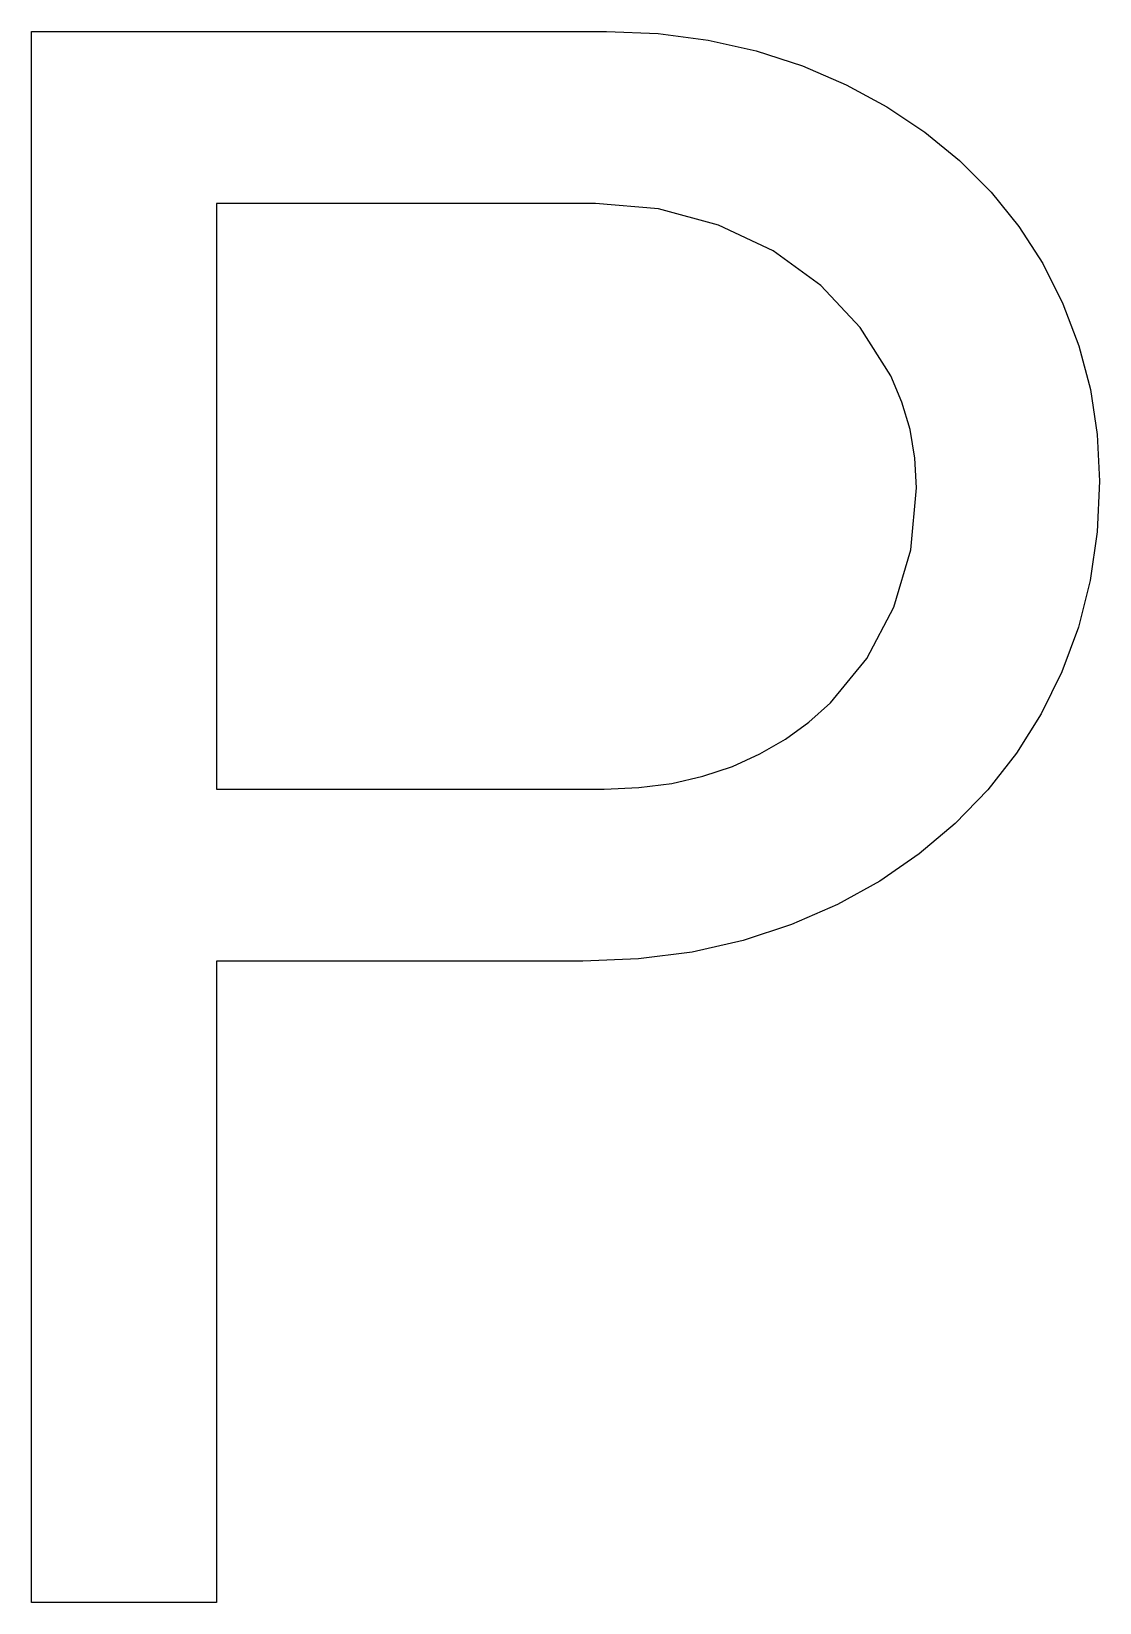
# Model space of a CAD drawing. Extents: x 1.1 to 8, y 0 to 10.1.
import ezdxf

# ---------------------------------------------------------------- set-up
doc = ezdxf.new("R2010")
doc.units = 0
doc.layers.get('0').update_dxf_attribs({"linetype": 'CONTINUOUS'})

msp = doc.modelspace()

# ---------------------------------------------------------------- linework, layer by layer
at = {"color": 0}
for p, q in [((1.08333, 0), (1.08333, 10.1389)), ((1.08333, 10.1389), (4.79167, 10.1389)), ((4.79167, 10.1389), (5.12586, 10.1251)), ((5.12586, 10.1251), (5.44792, 10.0834)), ((5.44792, 10.0834), (5.75781, 10.0139)), ((5.75781, 10.0139), (6.05556, 9.91667)), ((6.05556, 9.91667), (6.33762, 9.79514)), ((6.33762, 9.79514), (6.60064, 9.65278)), ((6.60064, 9.65278), (6.84457, 9.48964)), ((6.84457, 9.48964), (7.06944, 9.30556)), ((7.06944, 9.30556), (7.27257, 9.102)), ((4.72222, 9.02778), (2.27778, 9.02778)), ((2.27778, 9.02778), (2.27778, 5.25)), ((5.12847, 8.99311), (4.72222, 9.02778)), ((7.27257, 9.102), (7.45139, 8.88021)), ((5.51389, 8.88889), (5.12847, 8.99311)), ((5.86626, 8.72222), (5.51389, 8.88889)), ((7.45139, 8.88021), (7.6059, 8.64025)), ((6.17361, 8.5), (5.86626, 8.72222)), ((7.6059, 8.64025), (7.73611, 8.38194)), ((6.42882, 8.22917), (6.17361, 8.5)), ((7.73611, 8.38194), (7.83936, 8.10981)), ((6.625, 7.91667), (6.42882, 8.22917)), ((7.83936, 8.10981), (7.91314, 7.82813)), ((6.69792, 7.74658), (6.625, 7.91667)), ((7.91314, 7.82813), (7.95742, 7.53689)), ((6.75, 7.5695), (6.69792, 7.74658)), ((6.78125, 7.38547), (6.75, 7.5695)), ((7.95742, 7.53689), (7.97222, 7.23611)), ((6.79167, 7.19444), (6.78125, 7.38547)), ((7.97222, 7.23611), (7.95703, 6.90929)), ((6.75521, 6.7934), (6.79167, 7.19444)), ((7.95703, 6.90929), (7.91146, 6.59549)), ((6.64583, 6.42361), (6.75521, 6.7934)), ((7.91146, 6.59549), (7.8355, 6.29471)), ((6.47049, 6.09207), (6.64583, 6.42361)), ((7.8355, 6.29471), (7.72917, 6.00694)), ((6.23611, 5.80556), (6.47049, 6.09207)), ((7.72917, 6.00694), (7.595, 5.73481)), ((6.0976, 5.68099), (6.23611, 5.80556)), ((5.94618, 5.57118), (6.0976, 5.68099)), ((7.595, 5.73481), (7.43571, 5.4809)), ((5.60417, 5.39583), (5.78168, 5.47613)), ((5.78168, 5.47613), (5.94618, 5.57118)), ((7.43571, 5.4809), (7.25125, 5.24522)), ((5.41444, 5.33203), (5.60417, 5.39583)), ((5.00125, 5.25911), (5.21349, 5.28646)), ((5.21349, 5.28646), (5.41444, 5.33203)), ((2.27778, 5.25), (4.77778, 5.25)), ((4.77778, 5.25), (5.00125, 5.25911)), ((7.25125, 5.24522), (7.04167, 5.02778)), ((7.04167, 5.02778), (6.80903, 4.83072)), ((6.80903, 4.83072), (6.55556, 4.65625)), ((6.55556, 4.65625), (6.28119, 4.50433)), ((6.28119, 4.50433), (5.98611, 4.375)), ((5.98611, 4.375), (5.67275, 4.27175)), ((5.67275, 4.27175), (5.34375, 4.19797)), ((5.34375, 4.19797), (4.99908, 4.15369)), ((4.63889, 4.13889), (2.27778, 4.13889)), ((2.27778, 4.13889), (2.27778, 0)), ((4.99908, 4.15369), (4.63889, 4.13889)), ((2.27778, 0), (1.08333, 0))]:
    msp.add_line(p, q, dxfattribs=at)

doc.saveas('drawing.dxf')
